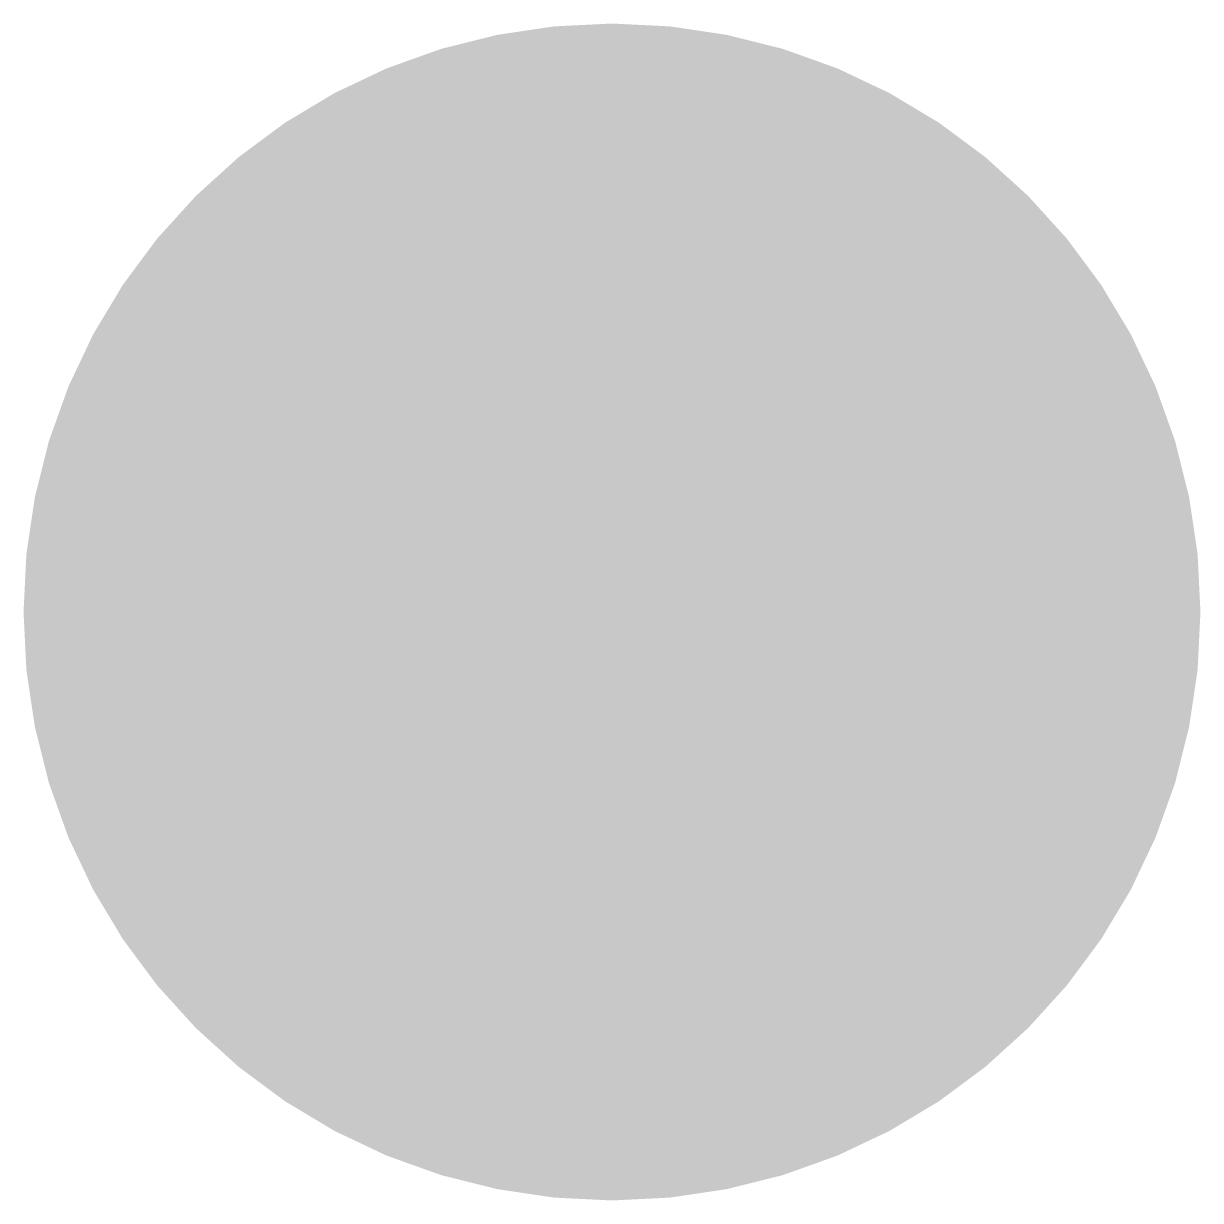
# Model space of a CAD drawing. Extents: x 0 to 1, y 0 to 1.
import ezdxf

# ---------------------------------------------------------------- set-up
doc = ezdxf.new("R2010")
doc.units = 0
doc.header["$MEASUREMENT"] = 0
doc.layers.get('0').update_dxf_attribs({"linetype": 'CONTINUOUS'})

msp = doc.modelspace()

# ---------------------------------------------------------------- linework, layer by layer
at = {"color": 1, "const_width": 0.5}
msp.add_lwpolyline([(0.25, 0.5, 1), (0.75, 0.5, 1)], format="xyb", close=True, dxfattribs=at)

doc.saveas('drawing.dxf')
